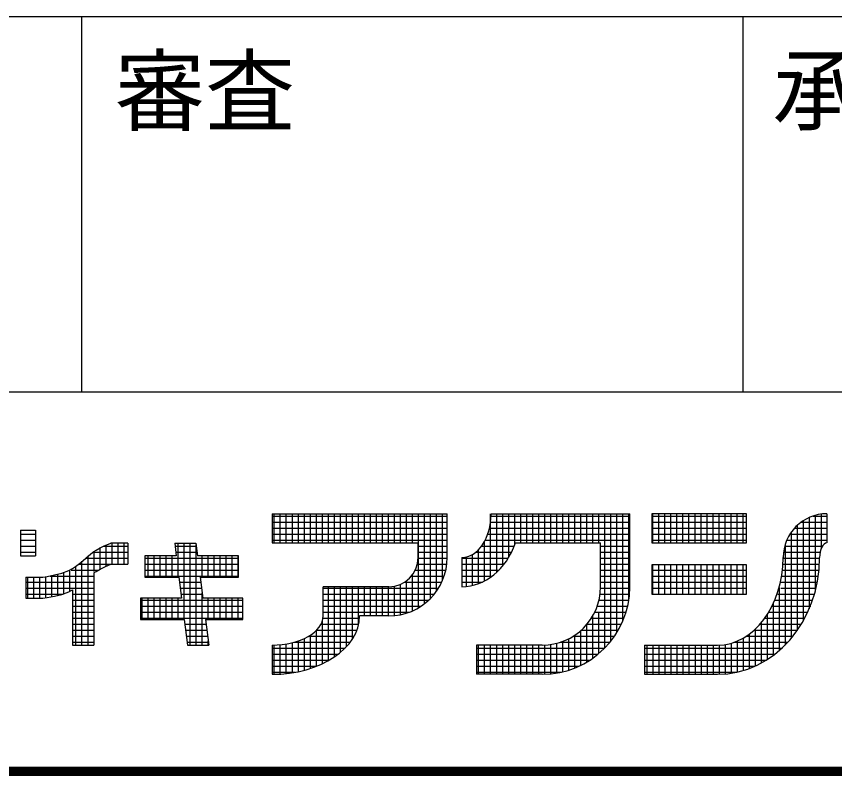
# Model space of a CAD drawing. Units: millimetres, scale not verified. Extents: x -9673 to 7645, y -6713 to 5365.
# Drawn here: x 731 to 1548, y -6220 to -5462 of the extents above; entities that cross this region are included whole.
import ezdxf
from ezdxf.enums import TextEntityAlignment as Align

# ---------------------------------------------------------------- set-up
doc = ezdxf.new("R2010")
doc.units = ezdxf.units.MM
doc.header["$LTSCALE"] = 30
doc.layers.add('0-6_SUNPO', color=7, linetype='Continuous', lineweight=25)
doc.styles.add('MS Gothic', font='')
doc.styles.get('MS Gothic').set_extended_font_data('MS Gothic')

msp = doc.modelspace()

# ---------------------------------------------------------------- linework, layer by layer
at = {"layer": '0-6_SUNPO'}
for p, q in [((-8533.49, -5461.81), (7636.51, -5461.81)), ((796.5, -5836.81), (796.5, -5461.81)), ((1456.5, -5836.81), (1456.5, -5461.81)), ((-523.5, -5836.81), (7636.5, -5836.81)), ((986.19, -5958.62), (986.19, -5987.78)), ((986.19, -5958.62), (1161.15, -5958.62)), ((986.19, -5960.88), (1161.15, -5960.88)), ((988.49, -5987.78), (988.49, -5958.62)), ((994.49, -5987.78), (994.49, -5958.62)), ((1000.49, -5987.78), (1000.49, -5958.62)), ((1006.49, -5987.78), (1006.49, -5958.62)), ((1012.49, -5987.78), (1012.49, -5958.62)), ((1018.49, -5987.78), (1018.49, -5958.62)), ((1024.49, -5987.78), (1024.49, -5958.62)), ((1030.49, -5987.78), (1030.49, -5958.62)), ((1036.49, -5987.78), (1036.49, -5958.62)), ((1042.49, -5987.78), (1042.49, -5958.62)), ((1048.49, -5987.78), (1048.49, -5958.62)), ((1054.49, -5987.78), (1054.49, -5958.62)), ((1060.49, -5987.78), (1060.49, -5958.62)), ((1066.49, -5987.78), (1066.49, -5958.62)), ((1072.49, -5987.78), (1072.49, -5958.62)), ((1078.49, -5987.78), (1078.49, -5958.62)), ((1084.49, -5987.78), (1084.49, -5958.62)), ((1090.5, -5987.78), (1090.5, -5958.62)), ((1096.5, -5987.78), (1096.5, -5958.62)), ((1102.5, -5987.78), (1102.5, -5958.62)), ((1108.5, -5987.78), (1108.5, -5958.62)), ((1114.5, -5987.78), (1114.5, -5958.62)), ((1120.5, -5987.78), (1120.5, -5958.62)), ((1126.5, -5987.78), (1126.5, -5958.62)), ((1132.5, -6052.57), (1132.5, -5958.62)), ((1138.5, -6048.5), (1138.5, -5958.62)), ((1144.5, -6043.16), (1144.5, -5958.62)), ((1150.5, -6035.96), (1150.5, -5958.62)), ((1156.5, -6025.18), (1156.5, -5958.62)), ((1161.15, -6002.36), (1161.15, -5958.62)), ((1204.49, -6022.04), (1204.49, -5958.62)), ((1204.85, -5960.88), (1343.4, -5960.88)), ((1204.89, -5958.62), (1343.4, -5958.62)), ((1210.49, -6017.16), (1210.49, -5958.62)), ((1216.49, -6010.76), (1216.49, -5958.62)), ((1222.49, -6002.19), (1222.49, -5958.62)), ((1228.49, -5989.69), (1228.49, -5958.62)), ((1234.49, -5987.78), (1234.49, -5958.62)), ((1240.49, -5987.78), (1240.49, -5958.62)), ((1246.49, -5987.78), (1246.49, -5958.62)), ((1252.49, -5987.78), (1252.49, -5958.62)), ((1258.49, -5987.78), (1258.49, -5958.62)), ((1264.5, -5987.78), (1264.5, -5958.62)), ((1270.5, -5987.78), (1270.5, -5958.62)), ((1276.5, -5987.78), (1276.5, -5958.62)), ((1282.5, -5987.78), (1282.5, -5958.62)), ((1288.5, -5987.78), (1288.5, -5958.62)), ((1294.5, -5987.78), (1294.5, -5958.62)), ((1300.5, -5987.78), (1300.5, -5958.62)), ((1306.5, -5987.78), (1306.5, -5958.62)), ((1312.5, -5987.78), (1312.5, -5958.62)), ((1318.5, -6092.65), (1318.5, -5958.62)), ((1324.5, -6085.83), (1324.5, -5958.62)), ((1330.5, -6077.24), (1330.5, -5958.62)), ((1336.5, -6065.57), (1336.5, -5958.62)), ((1342.5, -6044.01), (1342.5, -5958.62)), ((1343.4, -6031.52), (1343.4, -5958.62)), ((1365.27, -5960.88), (1460.04, -5960.88)), ((1366.49, -5987.78), (1366.49, -5958.62)), ((1372.49, -5987.78), (1372.49, -5958.62)), ((1378.49, -5987.78), (1378.49, -5958.62)), ((1384.5, -5987.78), (1384.5, -5958.62)), ((1390.5, -5987.78), (1390.5, -5958.62)), ((1396.5, -5987.78), (1396.5, -5958.62)), ((1402.5, -5987.78), (1402.5, -5958.62)), ((1408.5, -5987.78), (1408.5, -5958.62)), ((1414.5, -5987.78), (1414.5, -5958.62)), ((1420.5, -5987.78), (1420.5, -5958.62)), ((1426.5, -5987.78), (1426.5, -5958.62)), ((1432.5, -5987.78), (1432.5, -5958.62)), ((1438.5, -5987.78), (1438.5, -5958.62)), ((1444.5, -5987.78), (1444.5, -5958.62)), ((1450.5, -5987.78), (1450.5, -5958.62)), ((1456.5, -5987.78), (1456.5, -5958.62)), ((1522.51, -5962.37), (1522.51, -6053.73)), ((1526.35, -5960.88), (1540.23, -5960.88)), ((1528.51, -5960.22), (1528.51, -6036.35)), ((1534.51, -5959), (1534.51, -5993.32)), ((1540.23, -5958.62), (1540.23, -5987.78)), ((986.19, -5966.88), (1161.15, -5966.88)), ((1204.36, -5966.88), (1343.4, -5966.88)), ((1365.27, -5966.88), (1460.04, -5966.88)), ((1510.51, -5970.27), (1510.51, -6075.32)), ((1514.65, -5966.88), (1540.23, -5966.88)), ((1516.51, -5965.61), (1516.51, -6065.83)), ((735.2, -5975.09), (735.2, -6000.59)), ((735.2, -5978.88), (750.1, -5978.88)), ((986.19, -5972.88), (1161.15, -5972.88)), ((986.19, -5978.88), (1161.15, -5978.88)), ((1201.57, -5978.88), (1343.4, -5978.88)), ((1203.29, -5972.88), (1343.4, -5972.88)), ((1365.27, -5972.88), (1460.04, -5972.88)), ((1365.27, -5978.88), (1460.04, -5978.88)), ((1503.33, -5978.88), (1540.23, -5978.88)), ((1504.51, -5977.74), (1504.51, -6083.13)), ((1507.92, -5972.88), (1540.23, -5972.88)), ((735.2, -5984.88), (750.1, -5984.88)), ((842.28, -5987.84), (825.28, -5987.84)), ((826.5, -6009.09), (826.5, -5987.84)), ((832.5, -6009.09), (832.5, -5987.84)), ((838.5, -6009.09), (838.5, -5987.84)), ((842.28, -5987.84), (842.28, -6009.09)), ((889.03, -5987.84), (910.28, -5987.84)), ((889.03, -5987.84), (890.62, -6000.59)), ((892.5, -6021.84), (892.5, -5987.84)), ((898.5, -6064.34), (898.5, -5987.84)), ((904.5, -6089.84), (904.5, -5987.84)), ((910.28, -5987.84), (911.87, -6000.59)), ((986.19, -5984.88), (1161.15, -5984.88)), ((986.19, -5987.78), (1131.99, -5987.78)), ((1131.99, -6002.36), (1131.99, -5987.78)), ((1198.49, -6025.74), (1198.49, -5985.97)), ((1199.05, -5984.88), (1343.4, -5984.88)), ((1229.18, -5987.78), (1314.24, -5987.78)), ((1314.24, -6031.52), (1314.24, -5987.78)), ((1365.27, -5984.88), (1460.04, -5984.88)), ((1500.14, -5984.88), (1540.23, -5984.88)), ((735.2, -5990.88), (750.1, -5990.88)), ((814.5, -6013.76), (814.5, -5992.35)), ((818.26, -5990.88), (842.28, -5990.88)), ((820.5, -6011.14), (820.5, -5989.89)), ((889.41, -5990.88), (910.66, -5990.88)), ((910.5, -6089.84), (910.5, -5989.6)), ((1131.99, -5990.88), (1161.15, -5990.88)), ((1192.49, -6028.45), (1192.49, -5994.42)), ((1195.42, -5990.88), (1228.03, -5990.88)), ((1314.24, -5990.88), (1343.4, -5990.88)), ((1498.02, -5990.88), (1535.74, -5990.88)), ((1498.51, -5989.23), (1498.51, -6089.72)), ((735.2, -5996.88), (750.1, -5996.88)), ((735.2, -6000.59), (750.1, -6000.59)), ((800.62, -6002.88), (842.28, -6002.88)), ((802.5, -6089.84), (802.5, -6000.79)), ((808.12, -5996.88), (842.28, -5996.88)), ((808.5, -6016.38), (808.5, -5996.2)), ((859.28, -6000.59), (859.28, -6021.84)), ((890.62, -6000.59), (859.28, -6000.59)), ((859.28, -6002.88), (952.78, -6002.88)), ((862.49, -6021.84), (862.49, -6000.59)), ((868.49, -6021.84), (868.49, -6000.59)), ((874.49, -6021.84), (874.49, -6000.59)), ((880.5, -6021.84), (880.5, -6000.59)), ((886.5, -6021.84), (886.5, -6000.59)), ((890.16, -5996.88), (911.41, -5996.88)), ((952.78, -6000.59), (911.87, -6000.59)), ((916.5, -6021.84), (916.5, -6000.59)), ((922.5, -6021.84), (922.5, -6000.59)), ((928.5, -6021.84), (928.5, -6000.59)), ((934.5, -6021.84), (934.5, -6000.59)), ((940.5, -6021.84), (940.5, -6000.59)), ((946.5, -6021.84), (946.5, -6000.59)), ((952.5, -6021.84), (952.5, -6000.59)), ((952.78, -6021.84), (952.78, -6000.59)), ((1131.99, -5996.88), (1161.15, -5996.88)), ((1131.99, -6002.88), (1161.15, -6002.88)), ((1175.73, -6002.36), (1175.73, -6031.52)), ((1175.73, -6002.88), (1222.07, -6002.88)), ((1180.49, -6031.28), (1180.49, -6001.78)), ((1186.49, -6030.27), (1186.49, -5999.28)), ((1189.86, -5996.88), (1225.37, -5996.88)), ((1314.24, -5996.88), (1343.4, -5996.88)), ((1314.24, -6002.88), (1343.4, -6002.88)), ((1496.49, -6002.88), (1532.94, -6002.88)), ((1496.83, -5996.88), (1533.48, -5996.88)), ((790.5, -6089.84), (790.5, -6011.37)), ((793.13, -6008.88), (842.28, -6008.88)), ((796.5, -6089.84), (796.5, -6006.08)), ((825.28, -6009.09), (842.28, -6009.09)), ((859.28, -6008.88), (952.78, -6008.88)), ((1131.25, -6008.88), (1160.79, -6008.88)), ((1175.73, -6008.88), (1217.97, -6008.88)), ((1314.24, -6008.88), (1343.4, -6008.88)), ((1366.49, -6038.81), (1366.49, -6009.65)), ((1372.49, -6038.81), (1372.49, -6009.65)), ((1378.49, -6038.81), (1378.49, -6009.65)), ((1384.5, -6038.81), (1384.5, -6009.65)), ((1390.5, -6038.81), (1390.5, -6009.65)), ((1396.5, -6038.81), (1396.5, -6009.65)), ((1402.5, -6038.81), (1402.5, -6009.65)), ((1408.5, -6038.81), (1408.5, -6009.65)), ((1414.5, -6038.81), (1414.5, -6009.65)), ((1420.5, -6038.81), (1420.5, -6009.65)), ((1426.5, -6038.81), (1426.5, -6009.65)), ((1432.5, -6038.81), (1432.5, -6009.65)), ((1438.5, -6038.81), (1438.5, -6009.65)), ((1444.5, -6038.81), (1444.5, -6009.65)), ((1450.5, -6038.81), (1450.5, -6009.65)), ((1456.5, -6038.81), (1456.5, -6009.65)), ((1496.31, -6008.88), (1532.78, -6008.88)), ((766.49, -6041.51), (766.49, -6020.38)), ((772.5, -6040.41), (772.5, -6019.43)), ((778.5, -6038.4), (778.5, -6017.15)), ((784.5, -6035.93), (784.5, -6014.86)), ((785.63, -6014.88), (812.8, -6014.88)), ((808.28, -6017.59), (808.28, -6089.84)), ((859.28, -6014.88), (952.78, -6014.88)), ((1126.5, -6055.66), (1126.5, -6019.39)), ((1129.17, -6014.88), (1159.79, -6014.88)), ((1175.73, -6014.88), (1212.82, -6014.88)), ((1314.24, -6014.88), (1343.4, -6014.88)), ((1365.27, -6014.88), (1460.04, -6014.88)), ((1495.81, -6014.88), (1532.35, -6014.88)), ((740.28, -6021.84), (757.28, -6021.84)), ((740.28, -6026.88), (808.28, -6026.88)), ((742.49, -6043.09), (742.49, -6021.84)), ((748.49, -6043.09), (748.49, -6021.84)), ((754.49, -6043.09), (754.49, -6021.84)), ((760.5, -6042.61), (760.5, -6021.33)), ((764.8, -6020.88), (808.28, -6020.88)), ((859.28, -6020.88), (952.78, -6020.88)), ((859.28, -6021.84), (893.28, -6021.84)), ((893.28, -6021.84), (895.94, -6043.09)), ((893.91, -6026.88), (915.16, -6026.88)), ((914.53, -6021.84), (952.78, -6021.84)), ((914.53, -6021.84), (917.18, -6043.09)), ((1118.61, -6026.88), (1155.75, -6026.88)), ((1120.5, -6057.94), (1120.5, -6025.56)), ((1125.35, -6020.88), (1158.13, -6020.88)), ((1175.73, -6020.88), (1206.07, -6020.88)), ((1175.73, -6026.88), (1196.2, -6026.88)), ((1314.24, -6020.88), (1343.4, -6020.88)), ((1314.24, -6026.88), (1343.4, -6026.88)), ((1365.27, -6020.88), (1460.04, -6020.88)), ((1365.27, -6026.88), (1460.04, -6026.88)), ((1493.86, -6026.88), (1530.66, -6026.88)), ((1495, -6020.88), (1531.65, -6020.88)), ((740.28, -6032.88), (808.28, -6032.88)), ((787.02, -6034.59), (787.02, -6089.84)), ((894.66, -6032.88), (915.91, -6032.88)), ((1037.22, -6060.68), (1037.22, -6031.52)), ((1102.83, -6031.52), (1037.22, -6031.52)), ((1037.22, -6032.88), (1152.53, -6032.88)), ((1042.49, -6105.31), (1042.49, -6031.52)), ((1048.49, -6101.62), (1048.49, -6031.52)), ((1054.49, -6097.12), (1054.49, -6031.52)), ((1060.49, -6091.46), (1060.49, -6031.52)), ((1066.49, -6083.81), (1066.49, -6031.52)), ((1072.49, -6070.21), (1072.49, -6031.52)), ((1078.49, -6060.68), (1078.49, -6031.52)), ((1084.49, -6060.68), (1084.49, -6031.52)), ((1090.5, -6060.68), (1090.5, -6031.52)), ((1096.5, -6060.68), (1096.5, -6031.52)), ((1102.5, -6060.68), (1102.5, -6031.52)), ((1108.5, -6060.4), (1108.5, -6030.97)), ((1114.5, -6059.5), (1114.5, -6029.09)), ((1314.22, -6032.88), (1343.39, -6032.88)), ((1365.27, -6032.88), (1460.04, -6032.88)), ((1492.51, -6032.38), (1492.51, -6095.34)), ((1494.09, -6032.88), (1529.38, -6032.88)), ((740.28, -6038.88), (777.59, -6038.88)), ((787.02, -6038.88), (808.28, -6038.88)), ((787.02, -6044.88), (808.28, -6044.88)), ((855.03, -6043.09), (855.03, -6064.34)), ((895.94, -6043.09), (855.03, -6043.09)), ((855.03, -6044.88), (957.03, -6044.88)), ((856.49, -6064.34), (856.49, -6043.09)), ((862.49, -6064.34), (862.49, -6043.09)), ((868.49, -6064.34), (868.49, -6043.09)), ((874.49, -6064.34), (874.49, -6043.09)), ((880.5, -6064.34), (880.5, -6043.09)), ((886.5, -6064.34), (886.5, -6043.09)), ((892.5, -6064.34), (892.5, -6043.09)), ((895.41, -6038.88), (916.66, -6038.88)), ((916.5, -6089.84), (916.5, -6037.6)), ((957.03, -6043.09), (917.18, -6043.09)), ((922.5, -6064.34), (922.5, -6043.09)), ((928.5, -6064.34), (928.5, -6043.09)), ((934.5, -6064.34), (934.5, -6043.09)), ((940.5, -6064.34), (940.5, -6043.09)), ((946.5, -6064.34), (946.5, -6043.09)), ((952.5, -6064.34), (952.5, -6043.09)), ((957.03, -6064.34), (957.03, -6043.09)), ((1037.22, -6038.88), (1148.3, -6038.88)), ((1037.22, -6044.88), (1142.74, -6044.88)), ((1312.69, -6044.88), (1342.37, -6044.88)), ((1313.77, -6038.88), (1343.09, -6038.88)), ((1488.14, -6044.88), (1525.92, -6044.88)), ((1491.12, -6038.88), (1527.81, -6038.88)), ((787.02, -6050.88), (808.28, -6050.88)), ((855.03, -6050.88), (957.03, -6050.88)), ((1037.22, -6050.88), (1135.19, -6050.88)), ((1310.93, -6050.88), (1341.23, -6050.88)), ((1485.16, -6050.88), (1524.08, -6050.88)), ((1486.51, -6048.75), (1486.51, -6100.15)), ((787.02, -6056.88), (808.28, -6056.88)), ((855.03, -6056.88), (957.03, -6056.88)), ((1037.22, -6056.88), (1123.53, -6056.88)), ((1102.83, -6060.68), (1073.67, -6060.68)), ((1306.5, -6102.9), (1306.5, -6060.55)), ((1308.44, -6056.88), (1339.64, -6056.88)), ((1312.5, -6098.24), (1312.5, -6056.88)), ((1480.5, -6059.59), (1480.5, -6104.28)), ((1482.19, -6056.88), (1521.1, -6056.88)), ((787.02, -6062.88), (808.28, -6062.88)), ((787.02, -6068.88), (808.28, -6068.88)), ((855.03, -6062.88), (957.03, -6062.88)), ((855.03, -6064.34), (898.59, -6064.34)), ((898.59, -6064.34), (901.78, -6089.84)), ((899.16, -6068.88), (920.41, -6068.88)), ((919.84, -6064.34), (957.03, -6064.34)), ((919.84, -6064.34), (923.03, -6089.84)), ((1035.16, -6068.88), (1072.8, -6068.88)), ((1036.49, -6108.39), (1036.49, -6065.59)), ((1037.07, -6062.88), (1073.61, -6062.88)), ((1300.5, -6106.79), (1300.5, -6069.12)), ((1300.7, -6068.88), (1335.02, -6068.88)), ((1305.09, -6062.88), (1337.58, -6062.88)), ((1473.49, -6068.88), (1514.72, -6068.88)), ((1474.5, -6067.7), (1474.5, -6107.81)), ((1478.25, -6062.88), (1518.13, -6062.88)), ((787.02, -6074.88), (808.28, -6074.88)), ((899.91, -6074.88), (921.16, -6074.88)), ((1030.49, -6110.97), (1030.49, -6075.15)), ((1030.76, -6074.88), (1071.03, -6074.88)), ((1294.5, -6110.03), (1294.5, -6075.26)), ((1294.92, -6074.88), (1331.9, -6074.88)), ((1467.57, -6074.88), (1510.81, -6074.88)), ((1468.5, -6074.03), (1468.5, -6110.79)), ((787.02, -6080.88), (808.28, -6080.88)), ((900.66, -6080.88), (921.91, -6080.88)), ((922.5, -6089.84), (922.5, -6085.61)), ((1012.49, -6116.3), (1012.49, -6085.67)), ((1018.49, -6114.88), (1018.49, -6083.26)), ((1022.99, -6080.88), (1068.25, -6080.88)), ((1024.49, -6113.11), (1024.49, -6079.95)), ((1282.5, -6114.87), (1282.5, -6083.43)), ((1286.98, -6080.88), (1328.14, -6080.88)), ((1288.5, -6112.71), (1288.5, -6079.89)), ((1450.5, -6085.84), (1450.5, -6116.82)), ((1456.5, -6082.89), (1456.5, -6115.27)), ((1459.8, -6080.88), (1506.35, -6080.88)), ((1462.5, -6079.01), (1462.5, -6113.26)), ((787.02, -6086.88), (808.28, -6086.88)), ((787.02, -6089.84), (808.28, -6089.84)), ((901.41, -6086.88), (922.66, -6086.88)), ((901.78, -6089.84), (923.03, -6089.84)), ((986.19, -6089.84), (986.19, -6119)), ((986.19, -6092.88), (1059.12, -6092.88)), ((988.49, -6118.98), (988.49, -6089.81)), ((994.49, -6118.73), (994.49, -6089.45)), ((1000.49, -6118.21), (1000.49, -6088.67)), ((1006.49, -6117.4), (1006.49, -6087.43)), ((1008.58, -6086.88), (1064.34, -6086.88)), ((1190.31, -6089.84), (1190.31, -6119)), ((1255.92, -6089.84), (1190.31, -6089.84)), ((1190.31, -6092.88), (1318.27, -6092.88)), ((1192.49, -6119), (1192.49, -6089.84)), ((1198.49, -6119), (1198.49, -6089.84)), ((1204.49, -6119), (1204.49, -6089.84)), ((1210.49, -6119), (1210.49, -6089.84)), ((1216.49, -6119), (1216.49, -6089.84)), ((1222.49, -6119), (1222.49, -6089.84)), ((1228.49, -6119), (1228.49, -6089.84)), ((1234.49, -6119), (1234.49, -6089.84)), ((1240.49, -6119), (1240.49, -6089.84)), ((1246.49, -6119), (1246.49, -6089.84)), ((1252.49, -6119), (1252.49, -6089.84)), ((1258.49, -6118.96), (1258.49, -6089.78)), ((1264.5, -6118.58), (1264.5, -6089.21)), ((1270.5, -6117.78), (1270.5, -6087.99)), ((1274.25, -6086.88), (1323.65, -6086.88)), ((1276.5, -6116.55), (1276.5, -6086.09)), ((1357.98, -6089.84), (1357.98, -6119)), ((1357.98, -6089.84), (1430.88, -6089.84)), ((1357.98, -6092.88), (1495.24, -6092.88)), ((1360.49, -6089.84), (1360.49, -6119)), ((1366.49, -6089.84), (1366.49, -6119)), ((1372.49, -6089.84), (1372.49, -6119)), ((1378.49, -6089.84), (1378.49, -6119)), ((1384.5, -6089.84), (1384.5, -6119)), ((1390.5, -6089.84), (1390.5, -6119)), ((1396.5, -6089.84), (1396.5, -6119)), ((1402.5, -6089.84), (1402.5, -6119)), ((1408.5, -6089.84), (1408.5, -6119)), ((1414.5, -6089.84), (1414.5, -6119)), ((1420.5, -6089.84), (1420.5, -6119)), ((1426.5, -6089.84), (1426.5, -6119)), ((1432.5, -6089.84), (1432.5, -6119)), ((1438.5, -6089.84), (1438.5, -6119)), ((1444.5, -6087.93), (1444.5, -6117.96)), ((1447.8, -6086.88), (1501.21, -6086.88)), ((986.19, -6098.88), (1052.28, -6098.88)), ((1190.31, -6098.88), (1311.73, -6098.88)), ((1357.98, -6098.88), (1488.18, -6098.88)), ((986.19, -6104.88), (1043.25, -6104.88)), ((1190.31, -6104.88), (1303.57, -6104.88)), ((1357.98, -6104.88), (1479.55, -6104.88)), ((986.19, -6110.88), (1030.7, -6110.88)), ((986.19, -6116.88), (1009.52, -6116.88)), ((1190.31, -6110.88), (1292.72, -6110.88)), ((1190.31, -6116.88), (1275.05, -6116.88)), ((1357.98, -6110.88), (1468.29, -6110.88)), ((1357.98, -6116.88), (1450.24, -6116.88)), ((1255.92, -6119), (1190.31, -6119)), ((1357.98, -6119), (1430.88, -6119)), ((7641.31, -6216.61), (-8538.29, -6216.61)), ((7640.71, -6216.01), (-8537.69, -6216.01)), ((7640.11, -6215.41), (-8537.09, -6215.41)), ((7639.51, -6214.81), (-8536.49, -6214.81)), ((7638.91, -6214.21), (-8535.89, -6214.21)), ((7638.31, -6213.61), (-8535.29, -6213.61)), ((7637.71, -6213.01), (-8534.69, -6213.01)), ((7637.11, -6212.41), (-8534.09, -6212.41)), ((-8533.49, -6211.81), (7636.51, -6211.81)), ((7644.91, -6220.21), (-8541.89, -6220.21)), ((7644.31, -6219.61), (-8541.29, -6219.61)), ((7643.71, -6219.01), (-8540.69, -6219.01)), ((7643.11, -6218.41), (-8540.09, -6218.41)), ((7642.51, -6217.81), (-8539.49, -6217.81)), ((7641.91, -6217.21), (-8538.89, -6217.21))]:
    msp.add_line(p, q, dxfattribs=at)
for points in [[(1365.27, -5958.62), (1365.27, -5987.78), (1460.04, -5987.78), (1460.04, -5958.62)], [(1365.27, -6009.65), (1365.27, -6038.81), (1460.04, -6038.81), (1460.04, -6009.65)]]:
    msp.add_lwpolyline(points, close=True, dxfattribs=at)
for points in [[(735.2, -5975.09), (750.1, -5975.09), (750.1, -6000.59)], [(757.28, -6021.84), (761.68, -6021.14), (769.19, -6019.77), (776.45, -6017.93), (783.3, -6015.32), (787.02, -6013.34), (790.13, -6011.28), (795.22, -6007.21), (800.17, -6002.84), (805.22, -5998.59), (808.28, -5996.34), (810.5, -5994.91), (814.48, -5992.7), (818.61, -5990.72), (822.82, -5988.87), (825.28, -5987.84)], [(808.28, -6017.59), (810.5, -6016.16), (814.48, -6013.95), (818.61, -6011.96), (822.82, -6010.13), (825.28, -6009.09)], [(740.28, -6021.84), (740.28, -6043.09), (757.28, -6043.09)], [(757.28, -6043.09), (761.68, -6042.39), (769.19, -6041.02), (776.45, -6039.17), (783.3, -6036.57), (787.02, -6034.59)]]:
    msp.add_lwpolyline(points, dxfattribs=at)
for centre, radius, start, end in [((1540.23, -6002.36), 43.74, 90, 180), ((1102.83, -6002.36), 29.16, 270, 0), ((1102.83, -6002.36), 58.32, 270, 0), ((1255.92, -6031.52), 87.48, 270, 0), ((1255.92, -6031.52), 58.32, 270, 0)]:
    msp.add_arc(centre, radius, start, end, dxfattribs=at)
for centre, major_axis, ratio, start_param, end_param in [((1175.73, -5958.62), (0, 43.74), 0.6666, 3.141593, 4.712389), ((1175.73, -5958.62), (0, 72.9), 0.8, 3.141593, 4.300872), ((1540.23, -6002.36), (0, 14.58), 0.5, 6.283185, 7.853982), ((1430.88, -6002.36), (0, 87.48), 0.75, 3.141593, 4.712389), ((1430.88, -6002.36), (0, 116.64), 0.875, 3.141593, 4.712389), ((986.19, -6060.68), (51.03, 0), 0.5714, 4.712389, 6.283185), ((986.19, -6060.68), (87.48, 0), 0.6666, 4.712389, 6.283185)]:
    msp.add_ellipse(centre, major_axis=major_axis, ratio=ratio, start_param=start_param, end_param=end_param, dxfattribs=at)

# ---------------------------------------------------------------- texts
at = {"layer": '0-6_SUNPO', "style": 'MS Gothic'}
for s, p in [('審査', (829.3, -5589.2)), ('承認', (1485.9, -5588.15))]:
    msp.add_text(s, height=65.98, dxfattribs=at).set_placement(p, align=Align.BOTTOM_LEFT)

doc.saveas('drawing.dxf')
